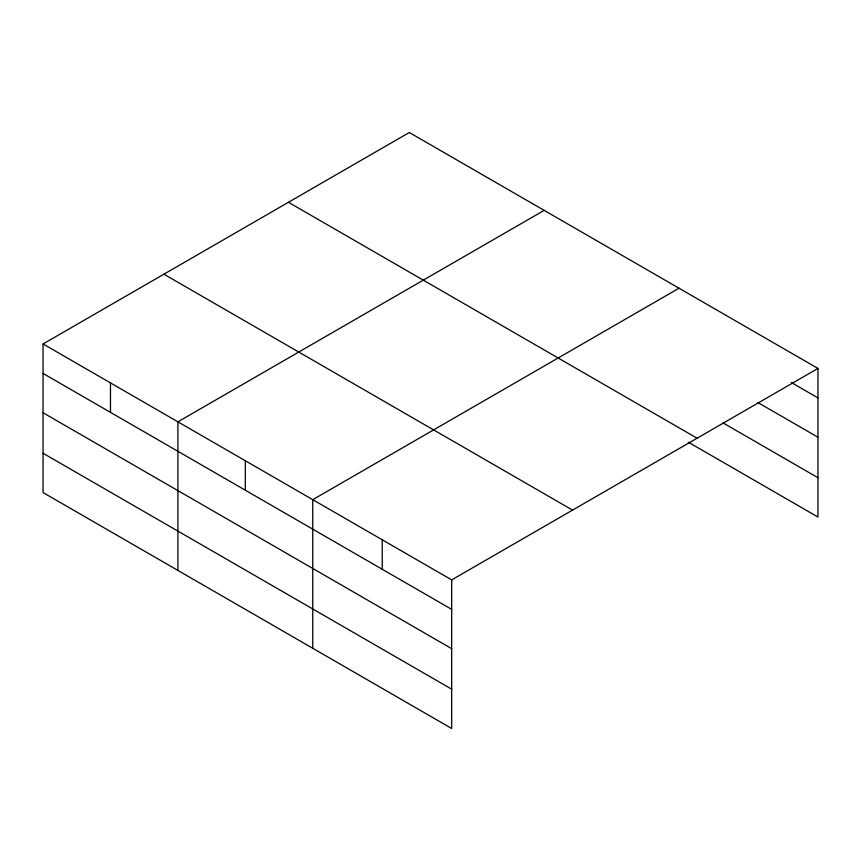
<?xml version="1.0" encoding="UTF-8"?>
<svg xmlns="http://www.w3.org/2000/svg" width="861" height="861" viewBox="0 0 861 861"><rect width="100%" height="100%" fill="white"/><g stroke="black" fill="none" stroke-linecap="round" stroke-linejoin="round"><path stroke-width="1.29" d="M43.05 343.969L451.691 579.894L451.691 728.492L43.05 492.567L43.05 343.969L409.309 132.508L817.95 368.433L817.95 517.03L688.273 442.156M544.163 210.364L177.904 421.825L177.904 570.412M679.017 288.22L312.747 499.681L312.747 648.268M451.691 579.894L817.95 368.433M791.324 382.532L817.95 397.9M757.745 402.453L817.95 437.216M723.014 422.902L817.95 477.715M288.446 202.292L697.087 438.217M163.913 274.196L572.554 510.11M43.05 373.437L451.691 609.362M43.05 412.753L451.691 648.677M43.05 453.252L451.691 689.177M382.219 539.793L382.219 569.261M245.32 460.753L245.32 490.221M110.477 382.897L110.477 412.365"/></g></svg>
